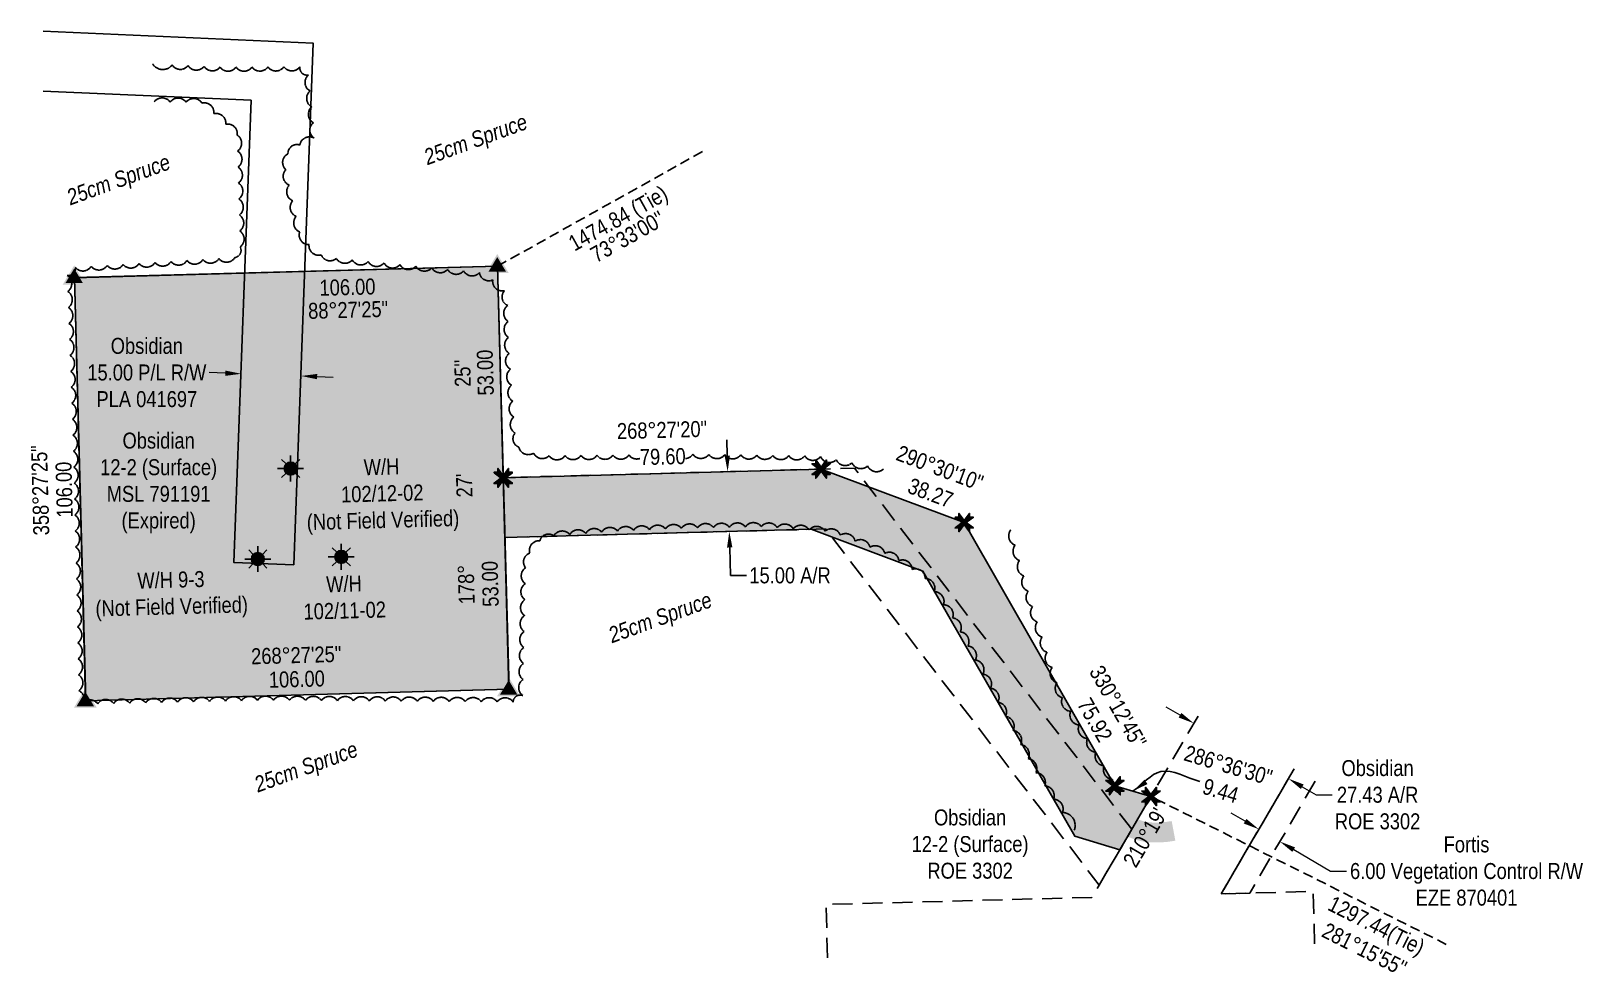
# Model space of a CAD drawing. Extents: x 629064 to 631859, y 5876700 to 5878473.
# Drawn here: x 630888 to 631859, y 5876996 to 5877585 of the extents above; entities that cross this region are included whole.
import ezdxf
from ezdxf.enums import TextEntityAlignment as Align

# ---------------------------------------------------------------- set-up
doc = ezdxf.new("R2010")
doc.units = 0
doc.header["$LTSCALE"] = 5
doc.header["$PDSIZE"] = 0.5
for name, pattern in [('0', [1, 1, 0]), ('foc-ACCESSROAD', [3.75, 2.5, -1.25]), ('foc-FLOWLINE', [3.75, 2.5, -1.25]), ('foc-TIELINE', [1.875, 1.25, -0.625])]:
    doc.linetypes.add(name, pattern=pattern)
doc.layers.get('Defpoints').update_dxf_attribs({"color": 9})
for name, color, linetype in [('AS-ROADS', 254, 'Continuous'), ('C-AR', 13, 'foc-ACCESSROAD'), ('C-RW', 13, 'Continuous'), ('C-WS', 13, 'foc-ACCESSROAD'), ('C-WS-S', 8, 'Continuous'), ('F-EZE', 190, 'foc-FLOWLINE'), ('L-BD', 7, 'Continuous'), ('L-MON', 1, 'Continuous'), ('L-TIE', 7, 'foc-TIELINE'), ('L-TIE-T', 7, 'Continuous'), ('P-PROPOSED', 10, 'Continuous'), ('P-PROPOSED-H', 21, 'Continuous'), ('P-TXT', 4, 'Continuous'), ('T-BUSH', 110, '0'), ('T-BUSH-T', 110, 'Continuous')]:
    doc.layers.add(name, color=color, linetype=linetype)
doc.layers.add('C-AR-T', color=13, linetype='Continuous', lineweight=9)
doc.layers.add('F-EZE-T', color=190, linetype='Continuous', lineweight=9)
doc.styles.add('80CG', font='ARIALN.TTF', dxfattribs={"height": 10})
doc.styles.add('80L', font='ARIALN.TTF', dxfattribs={"height": 10})
doc.styles.add('80LS', font='ARIALNI.TTF', dxfattribs={"height": 10})
doc.styles.get("Standard").update_dxf_attribs({"font": 'ARIALN.TTF'})
doc.dimstyles.new('Compass 5 000', dxfattribs={"dimscale": 5, "dimtxt": 9, "dimasz": 2, "dimexe": 0.2, "dimexo": 0.0625, "dimgap": 0.5, "dimtad": 0, "dimtih": 1, "dimtoh": 1, "dimzin": 0, "dimdsep": 46, "dimtxsty": '80CG', "dimcen": 0.1, "dimse1": 1, "dimse2": 1, "dimclrd": 256, "dimclrt": 256, "dimaunit": 1, "dimadec": 4, "dimazin": 0, "dimtfac": 0.06, "dimtofl": 0, "dimtmove": 0, "dimatfit": 1, "dimfxl": 0.2, "dimtolj": 1, "dimtzin": 0, "dimlwd": -1, "dimarcsym": 0})

# ---------------------------------------------------------------- blocks, each defined once
blk = doc.blocks.new('GAS')
h = blk.add_hatch(color=255)
h.dxf.hatch_style = 1
edge = h.paths.add_edge_path()
edge.add_arc((0, 0), 0.9, 0, 360)
for p, q in [((-0.81, 0), (-1.62, 0)), ((-0.57, 0.57), (-1.14, 1.14)), ((0, 0.81), (0, 1.62)), ((0.57, 0.57), (1.14, 1.14)), ((1.62, 0), (0.81, 0)), ((-0.57, -0.57), (-1.14, -1.14)), ((0, -0.81), (0, -1.62)), ((1.14, -1.14), (0.57, -0.57))]:
    blk.add_line(p, q)
blk.add_circle((0, 0), 0.8)
blk = doc.blocks.new('STRIA')
blk.add_hatch(color=255).paths.add_polyline_path([(-0.04, 1.52), (-1.47, -0.87), (1.39, -0.87)])
blk = doc.blocks.new('STRIAA')
blk.add_blockref('STRIA', (0, 0))
blk = doc.blocks.new('STRIB')
at = {"color": 1}
blk.add_solid([(-1.12, -0.67), (-0.04, 1.13), (1.04, -0.67)], dxfattribs=at)
blk = doc.blocks.new('STRIBB')
blk.add_blockref('STRIB', (0, 0))
blk = doc.blocks.new('STRICC')
for name in ['STRIAA', 'STRIBB']:
    blk.add_blockref(name, (0, 0))
blk = doc.blocks.new('fdspike')
blk.add_blockref('STRICC', (0, 0))
blk = doc.blocks.new('TEMP')
h = blk.add_hatch(color=255)
h.dxf.hatch_style = 1
h.paths.add_polyline_path([(0, 0.25), (-0.67, 1.15), (-0.67, 0.67), (-1.15, 0.67), (-0.25, 0), (-1.15, -0.67), (-0.67, -0.67), (-0.67, -1.15), (0, -0.25), (0.67, -1.15), (0.67, -0.67), (1.15, -0.67), (0.25, 0), (1.15, 0.67), (0.67, 0.67), (0.67, 1.15)])
h.paths.add_polyline_path([(0.57, 0.85), (0.57, 0.57), (0.85, 0.57), (0.08, 0), (0.85, -0.57), (0.57, -0.57), (0.57, -0.85), (0, -0.08), (-0.57, -0.85), (-0.57, -0.57), (-0.85, -0.57), (-0.08, 0), (-0.85, 0.57), (-0.57, 0.57), (-0.57, 0.85), (0, 0.08)], flags=16)
h = blk.add_hatch(color=1)
h.dxf.hatch_style = 1
h.paths.add_polyline_path([(0, 0.08), (-0.57, 0.85), (-0.57, 0.57), (-0.85, 0.57), (-0.08, 0), (-0.85, -0.57), (-0.57, -0.57), (-0.57, -0.85), (0, -0.08), (0.57, -0.85), (0.57, -0.57), (0.85, -0.57), (0.08, 0), (0.85, 0.57), (0.57, 0.57), (0.57, 0.85)])
at = {"color": 1}
for p, q in [((-0.08, 0), (0.08, 0)), ((0, 0.08), (0, -0.08))]:
    blk.add_line(p, q, dxfattribs=at)
at = {"color": 255, "flags": 128}
blk.add_lwpolyline([(-0.25, 0), (-1.15, 0.67), (-0.67, 0.67), (-0.67, 1.15), (0, 0.25), (0.67, 1.15), (0.67, 0.67), (1.15, 0.67), (0.25, 0), (1.15, -0.67), (0.67, -0.67), (0.67, -1.15), (0, -0.25), (-0.67, -1.15), (-0.67, -0.67), (-1.15, -0.67)], close=True, dxfattribs=at)
at = {"color": 1, "flags": 128}
blk.add_lwpolyline([(-0.08, 0), (-0.85, 0.57), (-0.57, 0.57), (-0.57, 0.85), (0, 0.08), (0.57, 0.85), (0.57, 0.57), (0.85, 0.57), (0.08, 0), (0.85, -0.57), (0.57, -0.57), (0.57, -0.85), (0, -0.08), (-0.57, -0.85), (-0.57, -0.57), (-0.85, -0.57)], close=True, dxfattribs=at)
blk = doc.blocks.new('*D460')
at = {"layer": 'Defpoints', "color": 0, "transparency": 16777216}
for p in [(631323.98, 5877309.46), (631351.28, 5877310.2), (631352.29, 5877272.72)]:
    blk.add_point(p, dxfattribs=at)
at = {"layer": 'P-TXT', "transparency": 16777216}
for p, q in [((631323.71, 5877319.46), (631323.44, 5877329.46)), ((631325.26, 5877261.99), (631325.73, 5877244.47)), ((631325.73, 5877244.47), (631335.73, 5877244.47))]:
    blk.add_line(p, q, dxfattribs=at)
for points in [[(631325.38, 5877319.5), (631322.04, 5877319.41), (631323.98, 5877309.46)], [(631326.93, 5877262.04), (631323.59, 5877261.95), (631324.99, 5877271.99)]]:
    blk.add_solid(points, dxfattribs=at)
at = {"layer": 'P-TXT', "transparency": 16777216, "insert": (631363.01, 5877244.47), "char_height": 10, "attachment_point": 5, "style": '80CG'}
blk.add_mtext('\\A1;15.00 A/R', dxfattribs=at)
blk = doc.blocks.new('*D461')
at = {"layer": 'C-AR-T', "transparency": 16777216}
for p, q in [((631009.58, 5877371.07), (630999.58, 5877371.44)), ((631067.06, 5877368.94), (631077.05, 5877368.57))]:
    blk.add_line(p, q, dxfattribs=at)
for points in [[(631009.64, 5877372.73), (631009.51, 5877369.4), (631019.57, 5877370.69)], [(631067.12, 5877370.6), (631067, 5877367.27), (631057.07, 5877369.31)]]:
    blk.add_solid(points, dxfattribs=at)
at = {"layer": 'Defpoints', "color": 0, "transparency": 16777216}
for p in [(631019.55, 5877370.29), (631019.57, 5877370.69), (631057.05, 5877368.9)]:
    blk.add_point(p, dxfattribs=at)
at = {"layer": 'C-AR-T', "transparency": 16777216, "insert": (630960.5, 5877371.44), "char_height": 10, "attachment_point": 5, "style": '80CG'}
blk.add_mtext('\\A1;Obsidian\\P15.00 P/L R/W\\PPLA 041697', dxfattribs=at)
blk = doc.blocks.new('*D462')
at = {"layer": 'Defpoints', "color": 0, "transparency": 16777216}
for p in [(631649.29, 5877073.48), (631669.55, 5877077.92), (631662.45, 5877065.78)]:
    blk.add_point(p, dxfattribs=at)
at = {"layer": 'F-EZE-T', "transparency": 16777216}
for p, q in [((631647.76, 5877090.67), (631639.12, 5877095.72)), ((631678.18, 5877072.87), (631701.18, 5877059.42)), ((631701.18, 5877059.42), (631711.18, 5877059.42))]:
    blk.add_line(p, q, dxfattribs=at)
for points in [[(631648.6, 5877092.11), (631646.91, 5877089.23), (631656.39, 5877085.62)], [(631679.02, 5877074.31), (631677.34, 5877071.44), (631669.55, 5877077.92)]]:
    blk.add_solid(points, dxfattribs=at)
at = {"layer": 'F-EZE-T', "transparency": 16777216, "insert": (631786.34, 5877059.42), "char_height": 10, "attachment_point": 5, "style": '80CG'}
blk.add_mtext('\\A1;Fortis\\P6.00 Vegetation Control R/W\\PEZE 870401', dxfattribs=at)
blk = doc.blocks.new('*D463')
at = {"layer": 'C-AR-T', "transparency": 16777216}
for p, q in [((631607.06, 5877156.99), (631598.42, 5877162.04)), ((631683.55, 5877112.24), (631692.18, 5877107.19)), ((631692.18, 5877107.19), (631702.18, 5877107.19))]:
    blk.add_line(p, q, dxfattribs=at)
for points in [[(631607.9, 5877158.43), (631606.21, 5877155.55), (631615.69, 5877151.94)], [(631684.39, 5877113.68), (631682.7, 5877110.8), (631674.91, 5877117.29)]]:
    blk.add_solid(points, dxfattribs=at)
at = {"layer": 'Defpoints', "color": 0, "transparency": 16777216}
for p in [(631615.92, 5877152.35), (631674.91, 5877117.29), (631675.15, 5877117.7)]:
    blk.add_point(p, dxfattribs=at)
at = {"layer": 'C-AR-T', "transparency": 16777216, "insert": (631730.68, 5877107.19), "char_height": 10, "attachment_point": 5, "style": '80CG'}
blk.add_mtext('\\A1;Obsidian\\P27.43 A/R\\PROE 3302', dxfattribs=at)

msp = doc.modelspace()

# ---------------------------------------------------------------- hatches: boundary and pattern name
at = {"layer": 'P-PROPOSED-H'}
h = msp.add_hatch(color=256, dxfattribs=at)
h.dxf.hatch_style = 1
h.paths.add_polyline_path([(630922.18, 5877165.989), (631187.148, 5877173.249), (631180.005, 5877438.104), (630915.23, 5877430.899)])
h = msp.add_hatch(color=256, dxfattribs=at)
h.dxf.hatch_style = 1
h.paths.add_polyline_path([(631183.576, 5877305.676), (631382.433, 5877311.039), (631472.014, 5877277.542), (631566.27, 5877112.884), (631588.884, 5877106.139), (631569.403, 5877072.83), (631541.185, 5877081.246), (631446.205, 5877247.17), (631376.143, 5877273.368), (631184.587, 5877268.202)])

# ---------------------------------------------------------------- linework, layer by layer
at = {"layer": 'AS-ROADS', "const_width": 12.496, "flags": 128}
msp.add_lwpolyline([(631174.7, 5877282.101, -0.0024017), (631212.287, 5877285.216, -0.003821), (631235.935, 5877286.879, -0.0000969), (631273.411, 5877289.22, -0.0029614), (631274.638, 5877289.289, -0.0070871), (631282.457, 5877289.572, -0.0015236), (631318.843, 5877290.261, -0.0066997), (631351.452, 5877290.343, -0.0114864), (631370.463, 5877289.699, -0.0264973), (631382.482, 5877288.374, -0.0200285), (631398.148, 5877285.151, -0.0149271), (631411.465, 5877281.426, -0.022554), (631420.073, 5877278.306, -0.0120193), (631426.845, 5877275.308, -0.0113024), (631433.89, 5877271.786, -0.016699), (631440.916, 5877267.769, -0.0160398), (631447.94, 5877263.116, -0.0313488), (631455.054, 5877257.367, -0.0247798), (631463.18, 5877249.134, -0.0189463), (631472.241, 5877238.188, -0.0313029), (631477.035, 5877231.041, -0.0015067), (631481.268, 5877223.74, -0.0003137), (631501.468, 5877188.599, -0.001486), (631523.567, 5877149.832, 0.001843), (631541.408, 5877118.586, 0.0412209), (631549.832, 5877106.401, 0.0384998), (631560.805, 5877094.954, 0.0683765), (631566.412, 5877091.175, 0.0302597), (631580.455, 5877085.304, 0.0763083), (631589.73, 5877083.586, 0.0540339), (631602.974, 5877084.609)], format="xyb", dxfattribs=at)
at = {"layer": 'C-AR', "flags": 128}
msp.add_lwpolyline([(631576.892, 5877085.635), (631403.325, 5877311.603), (631378.342, 5877310.929), (631183.576, 5877305.676), (631184.587, 5877268.202), (631379.353, 5877273.455), (631385.235, 5877273.613), (631556.458, 5877050.697)], close=True, dxfattribs=at)
at = {"layer": 'C-RW'}
msp.add_lwpolyline([(630895.552, 5877585.216), (631064.57, 5877577.694), (631058.774, 5877421.27), (631052.471, 5877251.15), (631014.974, 5877252.538), (631021.188, 5877420.261), (631025.694, 5877541.863), (630895.552, 5877547.655)], dxfattribs=at)
at = {"layer": 'C-WS', "flags": 128}
for points in [[(631386.441, 5877005.155), (631385.545, 5877038.535), (631551.959, 5877043.005), (631556.465, 5877050.708), (631576.922, 5877085.678), (631619.331, 5877158.169)], [(631678.558, 5877123.521), (631632.724, 5877045.173), (631650.673, 5877045.657), (631690.421, 5877046.724), (631691.317, 5877013.344)]]:
    msp.add_lwpolyline(points, dxfattribs=at)
at = {"layer": 'F-EZE', "flags": 128}
msp.add_lwpolyline([(631691.72, 5877115.821), (631650.673, 5877045.657), (631632.724, 5877045.173), (631678.558, 5877123.521)], dxfattribs=at)
at = {"layer": 'L-TIE'}
for p, q in [((631179.977, 5877438.035), (631309.536, 5877510.56)), ((631773.683, 5877013.588), (631588.884, 5877106.139))]:
    msp.add_line(p, q, dxfattribs=at)
at = {"layer": 'P-PROPOSED', "flags": 128}
msp.add_lwpolyline([(630922.18, 5877165.989), (631187.148, 5877173.249), (631180.005, 5877438.104), (630915.23, 5877430.899)], close=True, dxfattribs=at)
at = {"layer": 'P-PROPOSED'}
for points in [[(631187.117, 5877173.267), (630922.237, 5877166.01), (630915.29, 5877430.832), (631179.977, 5877438.035)], [(631183.576, 5877305.676), (631382.433, 5877311.039), (631472.014, 5877277.542), (631566.27, 5877112.884), (631588.884, 5877106.139), (631569.403, 5877072.83), (631541.185, 5877081.246), (631446.205, 5877247.17), (631376.143, 5877273.368), (631184.587, 5877268.202)]]:
    msp.add_lwpolyline(points, close=True, dxfattribs=at)
at = {"layer": 'T-BUSH', "flags": 128}
for points in [[(631421.389, 5877311.075, -0.5205671), (631411.578, 5877313.012, -0.5205671), (631401.768, 5877314.949, -0.5205671), (631391.957, 5877316.886, -0.5205671), (631382.146, 5877318.823, -0.5205671), (631372.186, 5877319.345, -0.5205671), (631362.188, 5877319.5, -0.5205671), (631352.189, 5877319.655, -0.5205671), (631342.19, 5877319.809, -0.5205671), (631332.191, 5877319.964, -0.5205671), (631322.192, 5877320.119, -0.5205671), (631312.194, 5877320.274, -0.5205671), (631302.194, 5877320.302, -0.5205671), (631292.195, 5877320.202, -0.5205671), (631282.195, 5877320.102, -0.5205671), (631272.196, 5877320.002, -0.5205671), (631262.196, 5877319.902, -0.5205671), (631252.197, 5877319.802, -0.5205671), (631242.197, 5877319.702, -0.5205671), (631232.198, 5877319.602, -0.5205671), (631222.198, 5877319.503, -0.5205671), (631212.199, 5877319.403, -0.5205671), (631202.532, 5877321.041, -0.5205671), (631193.278, 5877324.83, -0.5205671), (631190.919, 5877333.625, -0.5205671), (631190.182, 5877343.598, -0.5205671), (631189.446, 5877353.57, -0.5205671), (631188.709, 5877363.543, -0.5205671), (631187.973, 5877373.516, -0.5205671), (631187.236, 5877383.489, -0.5205671), (631186.788, 5877393.476, -0.5205671), (631186.562, 5877403.473, -0.5205671), (631186.336, 5877413.471, -0.5205671), (631184.272, 5877422.645, -0.5205671), (631176.966, 5877429.473, -0.5205671), (631168.653, 5877434.079, -0.5205671), (631158.702, 5877435.063, -0.5205671), (631148.751, 5877436.047, -0.5205671), (631138.799, 5877437.032, -0.5205671), (631128.848, 5877438.016, -0.5205671), (631118.896, 5877439.001, -0.5205671), (631108.945, 5877439.985, -0.5205671), (631098.993, 5877440.97, -0.5205671), (631089.042, 5877441.954, -0.5205671), (631079.091, 5877442.939, -0.5205671), (631069.623, 5877445.066, -0.5205671), (631061.988, 5877451.524, -0.5205671), (631056.182, 5877459.478, -0.5205671), (631053.987, 5877469.235, -0.5205671), (631051.792, 5877478.991, -0.5205671), (631049.598, 5877488.747, -0.5205671), (631047.447, 5877498.505, -0.5205671), (631048.786, 5877508.415, -0.5205671), (631056.224, 5877513.875, -0.5205671), (631065.252, 5877518.174, -0.5205671), (631064.718, 5877527.833, -0.5205671), (631063.673, 5877537.778, -0.5205671), (631062.628, 5877547.723, -0.5205671), (631061.583, 5877557.669, -0.5205671), (631056.297, 5877562.878, -0.5205671), (631046.297, 5877562.821, -0.5205671), (631036.297, 5877562.765, -0.5205671), (631026.297, 5877562.709, -0.5205671), (631016.297, 5877562.653, -0.5205671), (631006.299, 5877562.665, -0.5205671), (630996.309, 5877563.114, -0.5205671), (630986.319, 5877563.563, -0.5205671), (630976.329, 5877564.011, -0.5205671), (630964.147, 5877564.558, -0.5205671)], [(630965.088, 5877540.812, -0.5205671), (630975.088, 5877540.73, -0.5205671), (630985.087, 5877540.648, -0.5205671), (630994.934, 5877540.169, -0.5205671), (631002.402, 5877533.518, -0.5205671), (631009.871, 5877526.868, -0.5205671), (631017.059, 5877520.088, -0.5205671), (631017.325, 5877510.091, -0.5205671), (631017.591, 5877500.095, -0.5205671), (631017.856, 5877490.098, -0.5205671), (631018.122, 5877480.102, -0.5205671), (631018.388, 5877470.106, -0.5205671), (631018.654, 5877460.109, -0.5205671), (631018.92, 5877450.113, -0.5205671), (631015.548, 5877443.448, -0.5205671), (631005.567, 5877442.835, -0.5205671), (630995.585, 5877442.221, -0.5205671), (630985.604, 5877441.608, -0.5205671), (630975.623, 5877440.995, -0.5205671), (630965.642, 5877440.382, -0.5205671), (630955.661, 5877439.769, -0.5205671), (630945.679, 5877439.155, -0.5205671), (630935.698, 5877438.542, -0.5205671), (630925.717, 5877437.929, -0.5205671), (630915.736, 5877437.316, -0.5205671), (630910.709, 5877432.208, -0.5205671), (630911.066, 5877422.214, -0.5205671), (630911.424, 5877412.22, -0.5205671), (630911.781, 5877402.227, -0.5205671), (630912.138, 5877392.233, -0.5205671), (630912.495, 5877382.239, -0.5205671), (630912.853, 5877372.246, -0.5205671), (630913.21, 5877362.252, -0.5205671), (630913.567, 5877352.259, -0.5205671), (630913.925, 5877342.265, -0.5205671), (630914.282, 5877332.271, -0.5205671), (630914.588, 5877322.276, -0.5205671), (630914.815, 5877312.279, -0.5205671), (630915.041, 5877302.281, -0.5205671), (630915.268, 5877292.284, -0.5205671), (630915.495, 5877282.287, -0.5205671), (630915.721, 5877272.289, -0.5205671), (630915.948, 5877262.292, -0.5205671), (630916.175, 5877252.294, -0.5205671), (630916.401, 5877242.297, -0.5205671), (630916.628, 5877232.299, -0.5205671), (630916.855, 5877222.302, -0.5205671), (630917.082, 5877212.305, -0.5205671), (630917.308, 5877202.307, -0.5205671), (630917.535, 5877192.31, -0.5205671), (630917.762, 5877182.312, -0.5205671), (630917.988, 5877172.315, -0.5205671), (630919.769, 5877163.942, -0.5205671), (630929.767, 5877164.157, -0.5205671), (630939.764, 5877164.373, -0.5205671), (630949.762, 5877164.589, -0.5205671), (630959.76, 5877164.805, -0.5205671), (630969.757, 5877165.02, -0.5205671), (630979.755, 5877165.236, -0.5205671), (630989.753, 5877165.452, -0.5205671), (630999.75, 5877165.667, -0.5205671), (631009.748, 5877165.883, -0.5205671), (631019.746, 5877166.099, -0.5205671), (631029.743, 5877166.314, -0.5205671), (631039.742, 5877166.413, -0.5205671), (631049.742, 5877166.337, -0.5205671), (631059.741, 5877166.261, -0.5205671), (631069.741, 5877166.184, -0.5205671), (631079.741, 5877166.108, -0.5205671), (631089.74, 5877166.032, -0.5205671), (631099.74, 5877165.955, -0.5205671), (631109.74, 5877165.879, -0.5205671), (631119.74, 5877165.803, -0.5205671), (631129.739, 5877165.726, -0.5205671), (631139.739, 5877165.65, -0.5205671), (631149.739, 5877165.574, -0.5205671), (631159.738, 5877165.498, -0.5205671), (631169.738, 5877165.421, -0.5205671), (631179.738, 5877165.345, -0.5205671), (631189.738, 5877165.269, -0.5205671), (631195.699, 5877169.355, -0.5205671), (631195.925, 5877179.353, -0.5205671), (631196.152, 5877189.35, -0.5205671), (631196.379, 5877199.348, -0.5205671), (631196.605, 5877209.345, -0.5205671), (631196.832, 5877219.342, -0.5205671), (631197.059, 5877229.34, -0.5205671), (631197.285, 5877239.337, -0.5205671), (631197.512, 5877249.335, -0.5205671), (631200.109, 5877258.453, -0.5205671), (631206.454, 5877266.183, -0.5205671), (631215.189, 5877269.316, -0.5205671), (631225.161, 5877270.072, -0.5205671), (631235.132, 5877270.828, -0.5205671), (631245.103, 5877271.584, -0.5205671), (631255.079, 5877272.272, -0.5205671), (631265.07, 5877272.7, -0.5205671), (631275.061, 5877273.127, -0.5205671), (631285.051, 5877273.554, -0.5205671), (631295.042, 5877273.981, -0.5205671), (631305.038, 5877274.266, -0.5205671), (631315.036, 5877274.457, -0.5205671), (631325.034, 5877274.649, -0.5205671), (631335.032, 5877274.84, -0.5205671), (631345.03, 5877275.032, -0.5205671), (631355.006, 5877274.422, -0.5205671), (631364.979, 5877273.679, -0.5205671), (631374.951, 5877272.936, -0.5205671), (631384.923, 5877272.194, -0.5205671), (631394.488, 5877269.721, -0.5205671), (631403.742, 5877265.931, -0.5205671), (631412.996, 5877262.142, -0.5205671), (631422.25, 5877258.352, -0.5205671), (631431.089, 5877253.777, -0.5205671), (631439.424, 5877248.252, -0.5205671), (631447.574, 5877242.538, -0.5205671), (631453.291, 5877234.333, -0.5205671), (631459.008, 5877226.129, -0.5205671), (631464.725, 5877217.924, -0.5205671), (631469.57, 5877209.185, -0.5205671), (631474.284, 5877200.366, -0.5205671), (631478.997, 5877191.546, -0.5205671), (631483.711, 5877182.727, -0.5205671), (631488.425, 5877173.908, -0.5205671), (631493.138, 5877165.088, -0.5205671), (631497.852, 5877156.269, -0.5205671), (631502.566, 5877147.449, -0.5205671), (631507.279, 5877138.63, -0.5205671), (631511.993, 5877129.811, -0.5205671), (631516.806, 5877121.051, -0.5205671), (631522.366, 5877112.739, -0.5205671), (631527.925, 5877104.427, -0.5205671), (631533.485, 5877096.115, -0.5205671), (631540.882, 5877085.056, -0.5205671)], [(631570.076, 5877108.32, -0.5205671), (631564.839, 5877116.839, -0.5205671), (631559.603, 5877125.358, -0.5205671), (631554.366, 5877133.878, -0.5205671), (631549.13, 5877142.397, -0.5205671), (631543.893, 5877150.916, -0.5205671), (631538.657, 5877159.436, -0.5205671), (631533.42, 5877167.955, -0.5205671), (631530.061, 5877177.34, -0.5205671), (631526.978, 5877186.853, -0.5205671), (631523.895, 5877196.366, -0.5205671), (631520.813, 5877205.879, -0.5205671), (631517.73, 5877215.392, -0.5205671), (631514.814, 5877224.956, -0.5205671), (631512.093, 5877234.578, -0.5205671), (631509.371, 5877244.201, -0.5205671), (631506.65, 5877253.824, -0.5205671), (631503.929, 5877263.446, -0.5205671), (631501.207, 5877273.073, -0.5205671)]]:
    msp.add_lwpolyline(points, format="xyb", dxfattribs=at)

# ---------------------------------------------------------------- block references
at = {"layer": 'C-WS-S'}
for p, xscale, yscale, zscale in [((631050.458, 5877311.396), 4.998371300000001, 4.998371300000001, 4.998371300000001), ((631029.931, 5877254.743), 4.998371300000001, 4.998371300000001, 4.998371300000001), ((631082.154, 5877256.107), 5.000000000000001, 5.000000000000001, 5.000000000000001)]:
    msp.add_blockref('GAS', p, dxfattribs=dict(at, xscale=xscale, yscale=yscale, zscale=zscale))
at = {"layer": 'L-MON', "xscale": 5.000000000000001, "yscale": 5.000000000000001, "zscale": 5.000000000000001}
for name, p in [('fdspike', (631179.977, 5877438.035)), ('fdspike', (631180.005, 5877438.104)), ('fdspike', (630915.23, 5877430.899)), ('fdspike', (630915.29, 5877430.832)), ('TEMP', (631382.433, 5877311.039)), ('TEMP', (631183.555, 5877305.372)), ('TEMP', (631183.576, 5877305.676)), ('TEMP', (631472.014, 5877277.542)), ('fdspike', (631187.117, 5877173.267)), ('fdspike', (631187.148, 5877173.249)), ('fdspike', (630922.18, 5877165.989)), ('fdspike', (630922.237, 5877166.01)), ('TEMP', (631566.27, 5877112.884)), ('TEMP', (631588.884, 5877106.139))]:
    msp.add_blockref(name, p, dxfattribs=at)

# ---------------------------------------------------------------- texts
at = {"layer": 'C-AR-T', "attachment_point": 5, "style": '80CG'}
for s, insert, char_height in [('\\A1;Obsidian\\P12-2 (Surface)\\PMSL 791191\\P(Expired)', (630967.89, 5877302.386), 10), ('\\A1;Obsidian\\P12-2 (Surface)\\PROE 3302', (631475.677, 5877076.295), 9.99669)]:
    msp.add_mtext(s, dxfattribs=dict(at, insert=insert, char_height=char_height))
at = {"layer": 'C-WS-S', "attachment_point": 2, "rotation": 1.5736, "style": '80L'}
for s, insert, char_height, width in [('W/H\\P102/12-02\\P(Not Field Verified)', (631107.232, 5877317.458), 9.99674, 94.86445), ('W/H 9-3\\P(Not Field Verified)', (630975.451, 5877246.737), 9.99674, 94.86445), ('W/H\\P102/11-02', (631083.738, 5877244.174), 9.9967, 51.84381)]:
    msp.add_mtext(s, dxfattribs=dict(at, insert=insert, char_height=char_height, width=width))
at = {"layer": 'L-BD', "style": '80L'}
for s, rotation, p in [('106.00', 1.5587, (631086.061, 5877424.94)), ('88°27\'25"', 1.5587, (631086.449, 5877410.7)), ('53.00', 91.5448, (631172.272, 5877371.447)), ("25''", 91.5448, (631158.032, 5877371.063)), ('358°27\'25"', 91.4904, (630893.752, 5877297.76)), ('106.00', 91.4904, (630908.742, 5877298.15)), ("27'", 91.5448, (631159.051, 5877300.832)), ('178°', 91.5317, (631160.364, 5877238.804)), ('53.00', 91.5317, (631175.354, 5877239.205)), ('268°27\'25"', 1.5736, (631053.962, 5877194.61)), ('106.00', 1.5736, (631054.374, 5877179.621)), ("210°19'", 59.6781, (631585.108, 5877080.508))]:
    msp.add_text(s, height=9.9967, rotation=rotation, dxfattribs=at).set_placement(p, align=Align.MIDDLE)
at = {"layer": 'L-BD', "char_height": 9.99674, "attachment_point": 2}
for s, insert, width, rotation in [('290°30\'10" 38.27', (631458.524, 5877316.457), 28.21444, 339.497993), ('330°12\'45" 75.92', (631572.597, 5877164.819), 21.17902, 299.788072), ('286°36\'30" 9.44', (631638.68, 5877130.458), 28.49573, 343.392487)]:
    msp.add_mtext(s, dxfattribs=dict(at, insert=insert, width=width, rotation=rotation))
at = {"layer": 'L-TIE-T', "insert": (631732.218, 5877029.87), "char_height": 9.99349, "width": 57.5848, "attachment_point": 2, "rotation": 333.397339, "style": '80L'}
msp.add_mtext("1297.44(Tie)\\P281°15'55'' ", dxfattribs=at)
at = {"layer": 'T-BUSH-T', "style": '80LS'}
for p in [(631166.209, 5877517.48), (630942.729, 5877492.304), (631281.685, 5877218.264), (631060.083, 5877124.816)]:
    msp.add_text('25cm Spruce', height=10, rotation=20, dxfattribs=at).set_placement(p, align=Align.MIDDLE_CENTER)

# ---------------------------------------------------------------- dimensions: what is measured, and where the dimension line sits
at = {"layer": 'C-AR-T'}
for p1, p2, distance, text, picture, middle in [((631057.051, 5877368.904), (631019.555, 5877370.293), -0.402, 'Obsidian\\P15.00 P/L R/W\\PPLA 041697', '*D461', (630960.497, 5877371.435)), ((631615.925, 5877152.346), (631675.152, 5877117.697), -0.471, 'Obsidian\\P27.43 A/R\\PROE 3302', '*D463', (631730.679, 5877107.191))]:
    dim = msp.add_aligned_dim(p1=p1, p2=p2, distance=distance, text=text, dimstyle='Compass 5 000', dxfattribs=at)
    dim.commit()
    dim.dimension.update_dxf_attribs({"geometry": picture, "text_midpoint": middle})
at = {"layer": 'F-EZE-T'}
dim = msp.add_linear_dim(base=(631669.55, 5877077.923), p1=(631649.286, 5877073.484), p2=(631662.448, 5877065.784), angle=329.671679, text='Fortis\\P6.00 Vegetation Control R/W\\PEZE 870401', dimstyle='Compass 5 000', dxfattribs=at)
dim.commit()
dim.dimension.update_dxf_attribs({"geometry": '*D462', "text_midpoint": (631786.336, 5877059.419), "dimtype": 161})
at = {"layer": 'P-TXT'}
dim = msp.add_linear_dim(base=(631323.979, 5877309.463), p1=(631352.288, 5877272.725), p2=(631351.277, 5877310.199), angle=91.544754, text='15.00 A/R', dimstyle='Compass 5 000', dxfattribs=at)
dim.commit()
dim.dimension.update_dxf_attribs({"geometry": '*D460', "text_midpoint": (631363.014, 5877244.468), "dimtype": 161})

# ---------------------------------------------------------------- leaders
at = {"layer": 'L-BD', "path_type": 1}
msp.add_leader([(631577.577, 5877109.511), (631595.044, 5877121.748), (631619.393, 5877115.595)], dimstyle='Compass 5 000', override={"dimgap": 0.5, "dimtad": 0}, dxfattribs=at)

# ---------------------------------------------------------------- next in the draw order: texts
at = {"layer": 'L-BD', "insert": (631222.64, 5877455.473), "char_height": 9.99674, "width": 67.52002, "attachment_point": 1, "rotation": 29.239646, "line_spacing_factor": 0.775805, "style": '80L', "bg_fill": 3, "box_fill_scale": 1.15, "bg_fill_color": 256, "bg_fill_true_color": 256, "bg_fill_transparency": 0}
msp.add_mtext("\\pi0.6637;1474.84 (Tie)\\P\\pi9.1125;73°33'00'' ", dxfattribs=at)
at = {"layer": 'L-BD', "insert": (631282.754, 5877340.545), "char_height": 9.99674, "width": 28.3412, "attachment_point": 2, "rotation": 1.544754, "bg_fill": 3, "box_fill_scale": 1, "bg_fill_color": 256, "bg_fill_transparency": 0}
msp.add_mtext('268°27\'20" 79.60', dxfattribs=at)

doc.saveas('drawing.dxf')
